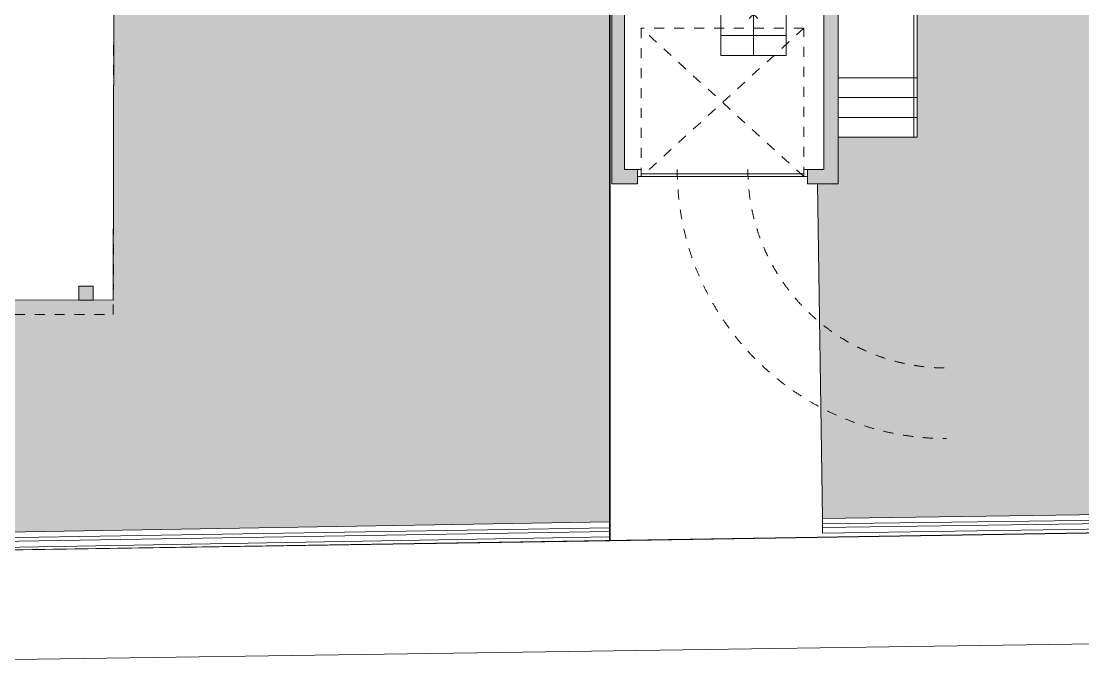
# Model space of a CAD drawing. Header units: millimetres. Extents: x 318905 to 439572, y -5133 to 105868.
# Drawn here: x 360029 to 375032, y 41850 to 50883 of the extents above; entities that cross this region are included whole.
import ezdxf

# ---------------------------------------------------------------- set-up
doc = ezdxf.new("R2010")
doc.units = ezdxf.units.MM
doc.header["$MEASUREMENT"] = 0
doc.linetypes.add('Traits', pattern=[282.222223, 141.111112, -141.111112])
for name, color, linetype, lineweight in [('2D -  Dessin général_Stylo_No__1', 7, 'Continuous', 5), ('2D - Dessins placés (Géomètre)_Stylo_No__1', 7, 'Continuous', 5), ('2D - Dessins placés (Géomètre)_Stylo_No__141', 1, 'Continuous', 25), ('2D - Dessins placés (Géomètre)_Stylo_No__2', 8, 'Continuous', 5), ('2D - Dessins placés (Géomètre)_Stylo_No__6', 5, 'Continuous', 5), ('INTI_HACHURES_Stylo_No__1', 7, 'Continuous', 5), ('Murs ext - Périphériques_Stylo_No__1', 7, 'Continuous', 5), ('Murs ext - Périphériques_Stylo_No__41', 7, 'Continuous', 20)]:
    doc.layers.add(name, color=color, linetype=linetype, lineweight=lineweight)
doc.layers.add('2D - Dessins placés (Géomètre)', color=7, linetype='Continuous')
for name, color, linetype, lineweight, true_color in [('2D - Dessins placés (Géomètre)_Stylo_No__241', 7, 'Continuous', 5, 0x4d4d4d), ('2D - Dessins placés (Géomètre)_Stylo_No__253', 7, 'Continuous', 13, 0xb6d398), ('2D - Dessins placés (Géomètre)_Stylo_No__61', 7, 'Continuous', 15, 0x6a6a6a), ('Terrain - original_Stylo_No__93', 7, 'Continuous', 13, 0xa2a233)]:
    doc.layers.add(name, color=color, linetype=linetype, lineweight=lineweight, true_color=true_color)

# ---------------------------------------------------------------- blocks, each defined once
blk = doc.blocks.new('Ligne_1', base_point=(370379, 50399))
at = {"layer": '2D - Dessins placés (Géomètre)_Stylo_No__1', "linetype": 'Continuous'}
blk.add_line((370379, 50399), (370379, 50982), dxfattribs=at)
at = {"layer": '2D - Dessins placés (Géomètre)_Stylo_No__61', "linetype": 'Continuous'}
for q in [(370316, 50920), (370441, 50920)]:
    blk.add_line((370379, 50982), q, dxfattribs=at)

msp = doc.modelspace()

# ---------------------------------------------------------------- hatches: boundary and pattern name
at = {"layer": '2D - Dessins placés (Géomètre)_Stylo_No__253', "linetype": 'Continuous', "lineweight": 0, "true_color": 0x5b694c}
for points in [[(371353.238, 43850.427), (371283.616, 48583.252), (371573.632, 48584.519), (371573.526, 49242.194), (372693.579, 49242.374), (372693.3, 50982.732), (376530.417, 50984.472), (376529.058, 59443.39), (376130.002, 59443.326), (376130.002, 59445.875), (368353.019, 59443.362), (368351.981, 63040.659), (383676.415, 63219.993), (383196.13, 44010.808), (380926.562, 43986.62), (380924.832, 44050.65), (380617.617, 44042.355), (380619.24, 43982.257), (377254.015, 43934.474), (377253.238, 43989.208), (376959.141, 43985.033), (376959.918, 43930.298)], [(356631.363, 46941.466), (361330.456, 46935.654), (361335.319, 50980.686), (368354.378, 50981.687), (368348.302, 43799.48), (356774.924, 43602.251), (356774.191, 43654.39), (356452.832, 43649.509)]]:
    msp.add_hatch(color=251, dxfattribs=at).paths.add_polyline_path(points)
at = {"layer": 'Murs ext - Périphériques_Stylo_No__1', "linetype": 'Continuous'}
for points in [[(371573.632, 48584.295), (371573.187, 51352.642), (371373.187, 51352.61), (371373.6, 48784.279)], [(368374.375, 50996.675), (368374.763, 48584.042), (368554.731, 48784.056), (368554.375, 50996.674)], [(368374.763, 48584.042), (368740.54, 48584.071), (368740.524, 48784.071), (368554.731, 48784.056)], [(371140.524, 48784.26), (371140.54, 48584.26), (371573.632, 48584.295), (371373.6, 48784.279)], [(361044.119, 47136.107), (360844.119, 47136.075), (360844.151, 46936.075), (361044.151, 46936.107)]]:
    msp.add_hatch(color=256, dxfattribs=at).paths.add_polyline_path(points)

# ---------------------------------------------------------------- linework, layer by layer
at = {"layer": '2D -  Dessin général_Stylo_No__1', "linetype": 'Continuous', "flags": 128}
msp.add_lwpolyline([(372693.3, 50982.381), (372693.579, 49242.309), (372643.579, 49242.301), (372643.053, 50982.997)], close=True, dxfattribs=at)
at = {"layer": '2D - Dessins placés (Géomètre)_Stylo_No__1', "linetype": 'Traits'}
for p, q in [((361330.216, 46735.654), (361334.958, 50680.535)), ((358243.725, 46735.611), (361330.216, 46735.654))]:
    msp.add_line(p, q, dxfattribs=at)
at = {"layer": '2D - Dessins placés (Géomètre)_Stylo_No__1', "linetype": 'Continuous'}
for p, q in [((371351.343, 43773.07), (376961.418, 43848.797)), ((356778.276, 43526.735), (368348.286, 43715.873)), ((356779.042, 43476.746), (368349.349, 43665.888)), ((371352.692, 43723.088), (376962.338, 43798.81))]:
    msp.add_line(p, q, dxfattribs=at)
at = {"layer": '2D - Dessins placés (Géomètre)_Stylo_No__1', "linetype": 'Continuous', "flags": 128}
for points in [[(370838.515, 50982.453), (369918.515, 50982.305), (369918.563, 50678.973), (370838.563, 50679.121)], [(371573.247, 50982.201), (372693.3, 50982.381), (372693.444, 50082.381), (371573.391, 50082.201)], [(370838.563, 50679.121), (369918.563, 50678.973), (369918.608, 50398.973), (370838.608, 50399.121)]]:
    msp.add_lwpolyline(points, close=True, dxfattribs=at)
for points in [[(372693.444, 50082.381), (372693.489, 49802.381), (371573.436, 49802.201)], [(372693.489, 49802.381), (372693.534, 49522.381), (371573.481, 49522.201)], [(372693.534, 49522.309), (372693.579, 49242.309), (371693.579, 49242.148)]]:
    msp.add_lwpolyline(points, dxfattribs=at)
at = {"layer": '2D - Dessins placés (Géomètre)_Stylo_No__141', "linetype": 'Continuous', "flags": 128}
msp.add_lwpolyline([(368351.981, 63040.659), (383755.927, 63220.923), (383281.2, 43774.734), (368348.252, 43533.964)], close=True, dxfattribs=at)
at = {"layer": '2D - Dessins placés (Géomètre)_Stylo_No__2', "linetype": 'Traits'}
for radius in [3805.26, 2807.134]:
    msp.add_arc((373105.944, 48784.726), radius, 180.0092022, 270.0092022, dxfattribs=at)
at = {"layer": '2D - Dessins placés (Géomètre)_Stylo_No__241', "linetype": 'Continuous', "flags": 128}
for points in [[(371353.238, 43850.427), (371283.616, 48583.252), (371573.632, 48584.519), (371573.526, 49242.194), (372693.579, 49242.374), (372693.3, 50982.732), (376530.417, 50984.472), (376529.058, 59443.39), (376130.002, 59443.326), (376130.002, 59445.875), (368353.019, 59443.362), (368351.981, 63040.659), (383676.415, 63219.993), (383196.13, 44010.808), (380926.562, 43986.62), (380924.832, 44050.65), (380617.617, 44042.355), (380619.24, 43982.257), (377254.015, 43934.474), (377253.238, 43989.208), (376959.141, 43985.033), (376959.918, 43930.298)], [(356631.363, 46941.466), (361330.456, 46935.654), (361335.319, 50980.686), (368354.378, 50981.687), (368348.302, 43799.48), (356774.924, 43602.251), (356774.191, 43654.39), (356452.832, 43649.509)]]:
    msp.add_lwpolyline(points, close=True, dxfattribs=at)
for points in [[(390087.141, 42287.871), (381925.248, 42188.486), (375850.011, 42083.389), (366144.593, 41945.609)], [(359595.147, 41850.054), (366144.593, 41945.609)]]:
    msp.add_lwpolyline(points, dxfattribs=at)
at = {"layer": '2D - Dessins placés (Géomètre)_Stylo_No__6', "linetype": 'Continuous', "flags": 128}
msp.add_lwpolyline([(353815.298, 60495.684), (355242.809, 62889.993), (363127.163, 62980.609), (368351.981, 63040.659), (368350.661, 43531.59), (352979.142, 43298.784), (353512.238, 53983.429)], close=True, dxfattribs=at)
at = {"layer": 'INTI_HACHURES_Stylo_No__1', "linetype": 'Continuous', "flags": 128}
for points in [[(371353.198, 43641.516), (371353.238, 43850.689), (376959.918, 43930.298), (376963.672, 43726.299)], [(356774.924, 43602.251), (368348.302, 43799.48), (368348.262, 43589.356), (356777.591, 43388.511)]]:
    msp.add_lwpolyline(points, close=True, dxfattribs=at)
at = {"layer": 'Murs ext - Périphériques_Stylo_No__1', "linetype": 'Traits'}
for p, q in [((371090.366, 50784.256), (368790.366, 50784.074)), ((368790.366, 50784.074), (368790.532, 48684.074)), ((371090.532, 48684.256), (368790.366, 50784.074)), ((371090.366, 50784.256), (368790.532, 48684.074)), ((371090.532, 48684.256), (371090.366, 50784.256))]:
    msp.add_line(p, q, dxfattribs=at)
at = {"layer": 'Murs ext - Périphériques_Stylo_No__1', "linetype": 'Continuous'}
for p, q in [((368740.524, 48784.071), (368790.524, 48784.074)), ((368740.532, 48684.071), (368740.524, 48784.071)), ((368740.532, 48684.071), (368740.524, 48784.071)), ((368740.532, 48684.071), (368740.524, 48784.071)), ((368790.524, 48784.074), (368790.532, 48684.074)), ((371090.524, 48784.256), (371140.524, 48784.26)), ((371090.532, 48684.256), (371090.524, 48784.256)), ((371140.524, 48784.26), (371140.532, 48684.26)), ((371140.532, 48684.26), (371140.524, 48784.26)), ((371140.532, 48684.26), (371140.524, 48784.26)), ((368790.532, 48684.074), (368740.532, 48684.071)), ((368740.54, 48584.071), (368740.532, 48684.071)), ((371090.529, 48724.256), (368790.529, 48724.074)), ((368790.529, 48724.074), (368790.532, 48684.074)), ((368790.532, 48684.074), (371090.532, 48684.256)), ((371090.532, 48684.256), (371090.529, 48724.256)), ((371140.532, 48684.26), (371090.532, 48684.256)), ((371140.54, 48584.26), (371140.532, 48684.26))]:
    msp.add_line(p, q, dxfattribs=at)
at = {"layer": 'Murs ext - Périphériques_Stylo_No__41', "linetype": 'Continuous'}
for p, q in [((368740.532, 48684.071), (368740.524, 48784.071)), ((371140.532, 48684.26), (371140.524, 48784.26)), ((368740.54, 48584.071), (368740.532, 48684.071)), ((371140.54, 48584.26), (371140.532, 48684.26))]:
    msp.add_line(p, q, dxfattribs=at)
at = {"layer": 'Murs ext - Périphériques_Stylo_No__41', "linetype": 'Continuous', "flags": 128}
for points in [[(368554.731, 48784.056), (368554.258, 51724.978)], [(371373.187, 51352.61), (371373.6, 48784.279)], [(371573.632, 48584.295), (371573.187, 51352.642)], [(368374.375, 50996.675), (368374.763, 48584.042)], [(368740.524, 48784.071), (368554.731, 48784.056)], [(371373.6, 48784.279), (371140.524, 48784.26)], [(368374.763, 48584.042), (368740.54, 48584.071)], [(371140.54, 48584.26), (371573.632, 48584.295)], [(361044.119, 47136.107), (360844.119, 47136.075)], [(360844.119, 47136.075), (360844.151, 46936.075)], [(361044.151, 46936.107), (361044.119, 47136.107)], [(360844.151, 46936.075), (361044.151, 46936.107)]]:
    msp.add_lwpolyline(points, dxfattribs=at)
at = {"layer": 'Terrain - original_Stylo_No__93', "linetype": 'Continuous', "flags": 128}
msp.add_lwpolyline([(355242.809, 62889.993), (383755.927, 63220.923), (383281.2, 43774.734), (352979.142, 43298.784), (353054.875, 44816.684), (353188.181, 47598.009), (353621.201, 56324.864), (353815.298, 60495.684)], close=True, dxfattribs=at)

# ---------------------------------------------------------------- block references
at = {"layer": '2D - Dessins placés (Géomètre)', "linetype": 'Continuous'}
msp.add_blockref('Ligne_1', (370378.608, 50399.047), dxfattribs=at)

doc.saveas('drawing.dxf')
